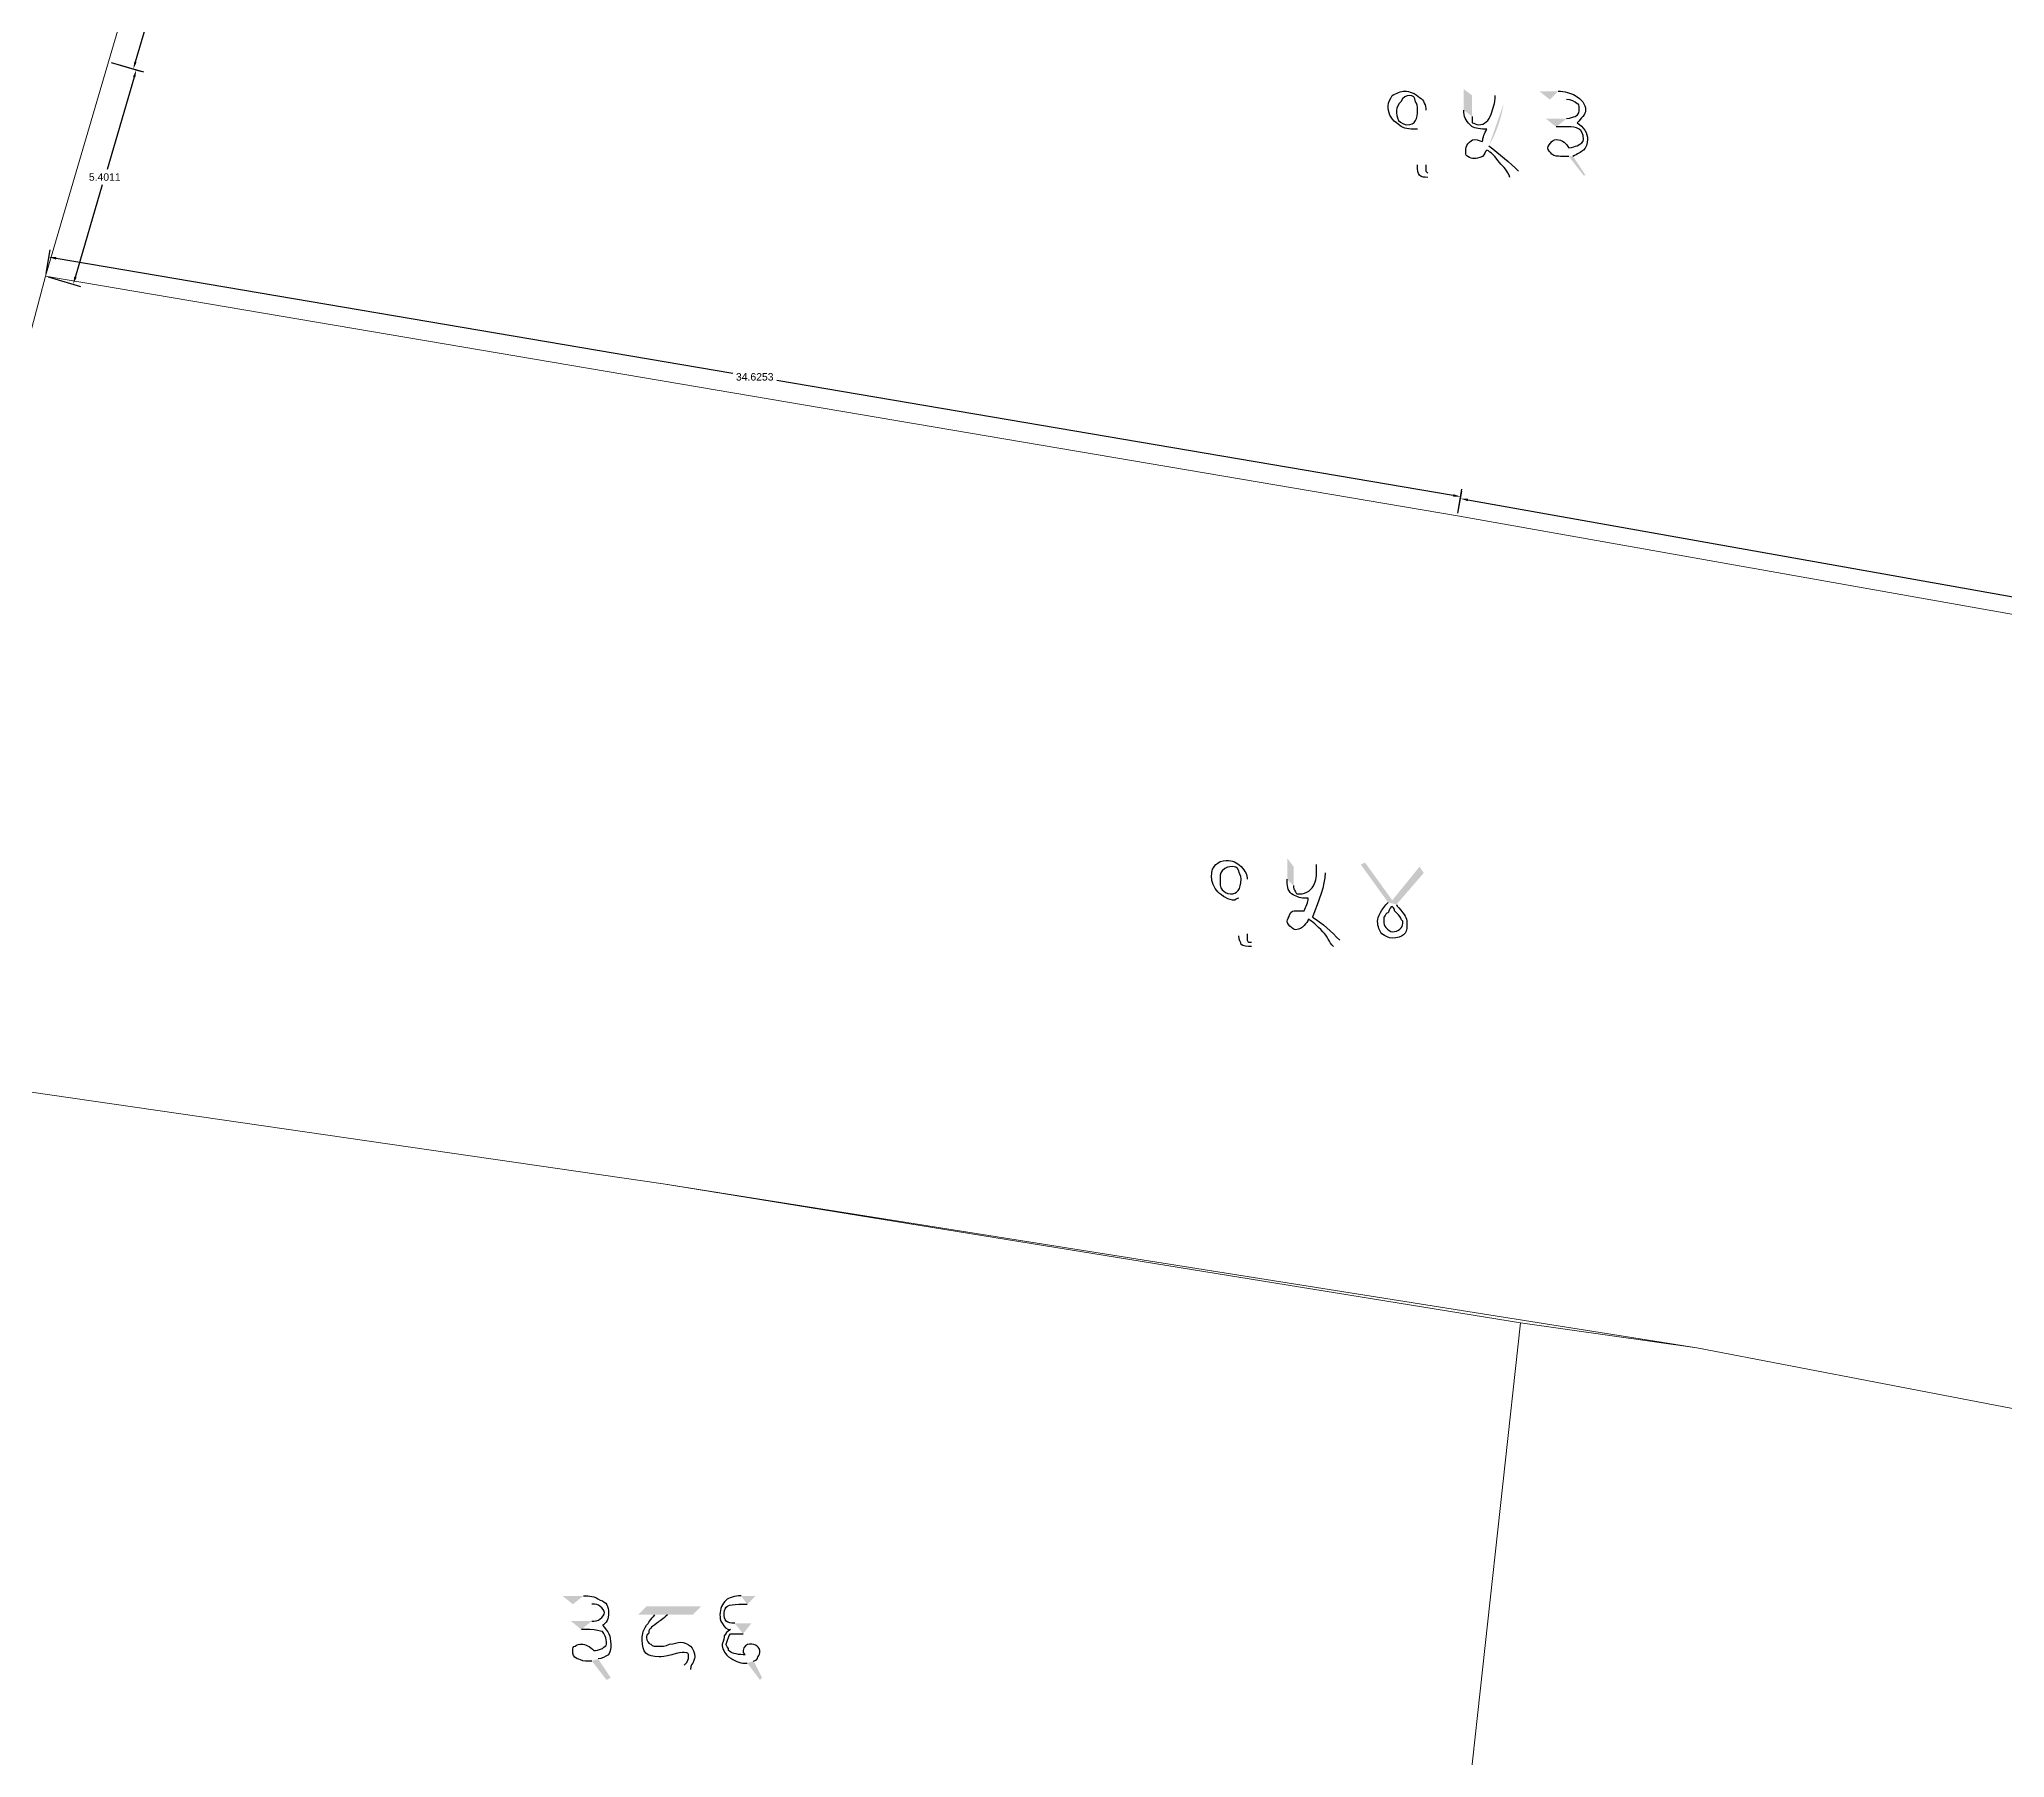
# Model space of a CAD drawing. Header units: metres. Extents: x 345912 to 349030, y 3061206 to 3061792.
# Drawn here: x 345987.88 to 346035.41, y 3061398.45 to 3061439.99 of the extents above; entities that cross this region are included whole.
import ezdxf

# ---------------------------------------------------------------- set-up
doc = ezdxf.new("R2010")
doc.units = ezdxf.units.M
doc.header["$MEASUREMENT"] = 0
doc.header["$PDMODE"] = 98
doc.header["$PDSIZE"] = 0.25
for name, color, linetype in [('Features', 5, 'Continuous'), ('PDF5_Geometry', 7, 'Continuous'), ('PDF5_Solid Fills', 7, 'Continuous')]:
    doc.layers.add(name, color=color, linetype=linetype)
doc.styles.get("Standard").update_dxf_attribs({"font": 'arial.ttf'})
doc.dimstyles.get("Standard").update_dxf_attribs({"dimtxt": 0.18, "dimasz": 0.18, "dimexe": 0.18, "dimexo": 0.0625, "dimgap": 0.09, "dimtad": 0, "dimtih": 1, "dimtoh": 1, "dimdec": 4, "dimzin": 0, "dimdsep": 46, "dimtxsty": 'Standard', "dimcen": 0.09, "dimadec": 0, "dimazin": 0, "dimtfac": 1, "dimtdec": 4, "dimtofl": 0, "dimtmove": 0, "dimatfit": 3, "dimfxl": 1, "dimtolj": 1, "dimtzin": 0, "dimarcsym": 0})

# ---------------------------------------------------------------- blocks, each defined once
blk = doc.blocks.new('*D44')
at = {"layer": 'Defpoints', "color": 0, "transparency": 16777216}
for p in [(345994.131, 3061454.992), (345989.559, 3061439.447), (345990.156, 3061439.272)]:
    blk.add_point(p, dxfattribs=at)
at = {"layer": 'Features', "color": 0, "lineweight": -2, "transparency": 16777216}
for p, q in [((345994.19, 3061454.974), (345994.901, 3061454.766)), ((345994.677, 3061454.644), (345992.495, 3061447.226)), ((345990.207, 3061439.444), (345992.388, 3061446.862)), ((345989.619, 3061439.43), (345990.329, 3061439.221))]:
    blk.add_line(p, q, dxfattribs=at)
at = {"layer": 'Features', "color": 0, "transparency": 16777216}
for points in [[(345994.648, 3061454.652), (345994.706, 3061454.635), (345994.728, 3061454.816)], [(345990.178, 3061439.453), (345990.235, 3061439.436), (345990.156, 3061439.272)]]:
    blk.add_solid(points, dxfattribs=at)
at = {"layer": 'Features', "color": 0, "transparency": 16777216, "insert": (345992.442, 3061447.044), "char_height": 0.18, "attachment_point": 5}
blk.add_mtext('\\A1;16.2032', dxfattribs=at)
blk = doc.blocks.new('*D45')
at = {"layer": 'Defpoints', "color": 0, "transparency": 16777216}
for p in [(345989.559, 3061439.447), (345988.035, 3061434.266), (345988.703, 3061434.069)]:
    blk.add_point(p, dxfattribs=at)
at = {"layer": 'Features', "color": 0, "lineweight": -2, "transparency": 16777216}
for p, q in [((345989.619, 3061439.43), (345990.4, 3061439.2)), ((345990.176, 3061439.078), (345989.519, 3061436.842)), ((345988.754, 3061434.242), (345989.412, 3061436.478)), ((345988.094, 3061434.248), (345988.876, 3061434.018))]:
    blk.add_line(p, q, dxfattribs=at)
at = {"layer": 'Features', "color": 0, "transparency": 16777216}
for points in [[(345990.147, 3061439.086), (345990.205, 3061439.069), (345990.227, 3061439.251)], [(345988.725, 3061434.25), (345988.783, 3061434.233), (345988.703, 3061434.069)]]:
    blk.add_solid(points, dxfattribs=at)
at = {"layer": 'Features', "color": 0, "transparency": 16777216, "insert": (345989.465, 3061436.66), "char_height": 0.18, "attachment_point": 5}
blk.add_mtext('\\A1;5.4011', dxfattribs=at)
blk = doc.blocks.new('*D46')
at = {"layer": 'Defpoints', "color": 0, "transparency": 16777216}
for p in [(345988.113, 3061434.726), (345988.035, 3061434.266), (346022.172, 3061428.474)]:
    blk.add_point(p, dxfattribs=at)
at = {"layer": 'Features', "color": 0, "lineweight": -2, "transparency": 16777216}
for p, q in [((345988.045, 3061434.327), (345988.143, 3061434.903)), ((345988.29, 3061434.696), (346004.648, 3061431.921)), ((346022.073, 3061428.965), (346005.715, 3061431.74)), ((346022.183, 3061428.536), (346022.28, 3061429.112))]:
    blk.add_line(p, q, dxfattribs=at)
at = {"layer": 'Features', "color": 0, "transparency": 16777216}
for points in [[(345988.295, 3061434.725), (345988.285, 3061434.666), (345988.113, 3061434.726)], [(346022.078, 3061428.994), (346022.068, 3061428.935), (346022.25, 3061428.935)]]:
    blk.add_solid(points, dxfattribs=at)
at = {"layer": 'Features', "color": 0, "transparency": 16777216, "insert": (346005.181, 3061431.83), "char_height": 0.18, "attachment_point": 5}
blk.add_mtext('\\A1;34.6253', dxfattribs=at)
blk = doc.blocks.new('*D47')
at = {"layer": 'Defpoints', "color": 0, "transparency": 16777216}
for p in [(346022.246, 3061428.888), (346022.172, 3061428.474), (346054.786, 3061422.683)]:
    blk.add_point(p, dxfattribs=at)
at = {"layer": 'Features', "color": 0, "lineweight": -2, "transparency": 16777216}
for p, q in [((346022.183, 3061428.536), (346022.277, 3061429.065)), ((346022.423, 3061428.856), (346038.019, 3061426.087)), ((346054.682, 3061423.128), (346039.086, 3061425.897)), ((346054.797, 3061422.745), (346054.891, 3061423.274))]:
    blk.add_line(p, q, dxfattribs=at)
at = {"layer": 'Features', "color": 0, "transparency": 16777216}
for points in [[(346022.428, 3061428.886), (346022.418, 3061428.827), (346022.246, 3061428.888)], [(346054.687, 3061423.158), (346054.677, 3061423.099), (346054.859, 3061423.097)]]:
    blk.add_solid(points, dxfattribs=at)
at = {"layer": 'Features', "color": 0, "transparency": 16777216, "insert": (346038.552, 3061425.992), "char_height": 0.18, "attachment_point": 5}
blk.add_mtext('\\A1;33.1238', dxfattribs=at)

msp = doc.modelspace()

# ---------------------------------------------------------------- hatches: boundary and pattern name
at = {"layer": 'PDF5_Solid Fills', "transparency": 33554559}
h = msp.add_hatch(color=256, dxfattribs=at)
h.paths.add_polyline_path([(346021.41014, 3061438.27884), (346021.41014, 3061436.95804)], flags=0)
h.paths.add_polyline_path([(346021.46094, 3061436.75484), (346021.46094, 3061436.65324)], flags=0)
h.paths.add_polyline_path([(346023.08654, 3061438.63444), (346023.28974, 3061438.43124)], flags=0)
h.paths.add_polyline_path([(346022.93414, 3061437.41524, 0.08894398), (346023.28974, 3061438.43124)], flags=0)
h.paths.add_polyline_path([(346023.64534, 3061436.80564), (346023.44214, 3061436.65324)], flags=0)
h.paths.add_polyline_path([(346022.32454, 3061438.27884), (346022.32454, 3061438.78684), (346022.52774, 3061438.63444), (346022.52774, 3061438.12644)], flags=0)
h.paths.add_polyline_path([(346024.40734, 3061438.53284), (346024.15334, 3061438.73604), (346024.61054, 3061438.73604)], flags=0)
h.paths.add_polyline_path([(346024.96614, 3061437.16124), (346025.27094, 3061436.70404), (346025.22014, 3061436.70404), (346024.86454, 3061437.16124)], flags=0)
h.paths.add_polyline_path([(346024.55974, 3061437.87244), (346024.30574, 3061438.07564), (346024.81374, 3061438.07564)], flags=0)
h = msp.add_hatch(color=256, dxfattribs=at)
h.paths.add_polyline_path([(346017.09214, 3061419.68604), (346017.09214, 3061418.36524)], flags=0)
h.paths.add_polyline_path([(346017.19374, 3061418.16204), (346017.19374, 3061418.06044)], flags=0)
h.paths.add_polyline_path([(346018.76854, 3061420.04164), (346018.97174, 3061419.83844)], flags=0)
h.paths.add_polyline_path([(346019.32734, 3061418.21284), (346019.17494, 3061418.06044)], flags=0)
h.paths.add_polyline_path([(346018.05734, 3061419.68604), (346018.05734, 3061420.19404), (346018.20974, 3061419.99084), (346018.20974, 3061419.53364)], flags=0)
h.paths.add_polyline_path([(346020.49574, 3061419.12724), (346019.83534, 3061420.04164), (346019.93694, 3061420.09244), (346020.59734, 3061419.17804), (346021.25774, 3061419.99084), (346021.35934, 3061419.83844), (346020.69894, 3061419.07644)], flags=0)
h = msp.add_hatch(color=256, dxfattribs=at)
h.paths.add_polyline_path([(346000.78534, 3061402.16004), (346000.53134, 3061402.36324), (346001.03934, 3061402.36324)], flags=0)
h.paths.add_polyline_path([(346001.39494, 3061400.83924), (346001.69974, 3061400.38204), (346001.59814, 3061400.33124), (346001.24254, 3061400.78844)], flags=0)
h.paths.add_polyline_path([(346000.98854, 3061401.55044), (346000.73454, 3061401.75364), (346001.24254, 3061401.75364)], flags=0)
h.paths.add_polyline_path([(346002.76654, 3061401.90604), (346002.36014, 3061401.90604), (346002.56334, 3061402.10924), (346003.88414, 3061402.10924), (346003.68094, 3061401.90604), (346003.07134, 3061401.90604)], flags=0)
h.paths.add_polyline_path([(346003.63014, 3061400.58524), (346003.47774, 3061400.68684)], flags=0)
h.paths.add_polyline_path([(346005.00174, 3061402.16004), (346005.20494, 3061402.36324), (346004.84934, 3061402.36324)], flags=0)
h.paths.add_polyline_path([(346005.00174, 3061400.73764), (346005.30654, 3061400.33124), (346005.35734, 3061400.38204), (346005.15414, 3061400.78844)], flags=0)
h.paths.add_polyline_path([(346004.90014, 3061401.44884), (346005.10334, 3061401.70284), (346004.69694, 3061401.70284)], flags=0)

# ---------------------------------------------------------------- linework, layer by layer
at = {"layer": 'PDF5_Geometry', "lineweight": 9}
for points in [[(346004.18894, 3061484.55764), (346000.83614, 3061472.97524), (345999.00733, 3061466.87924), (345997.48334, 3061464.44084), (345995.04494, 3061460.78324), (345994.13054, 3061454.99204), (345989.55854, 3061439.44724), (345988.03454, 3061434.26564), (345986.81534, 3061429.69364), (345984.37694, 3061420.85444), (345983.46254, 3061419.94004), (345975.23294, 3061419.63524), (345963.34574, 3061419.94004), (345961.82174, 3061420.54964), (345961.82174, 3061438.53284), (345963.34574, 3061454.38244), (345963.04094, 3061458.34484), (345961.82174, 3061473.88964), (345959.99294, 3061484.25284), (345962.12654, 3061484.86244), (345968.22254, 3061485.16724), (345977.36654, 3061485.16724), (345989.55854, 3061485.16724), (345999.31214, 3061484.55764)], [(346004.18894, 3061484.55764), (346000.83614, 3061472.97524), (345999.00733, 3061466.87924), (345997.48334, 3061464.44084), (345995.04494, 3061460.78324), (345994.13054, 3061454.99204), (345989.55854, 3061439.44724), (345988.03454, 3061434.26564), (345986.81534, 3061429.69364), (345984.37694, 3061420.85444), (345983.46254, 3061419.94004), (345975.23294, 3061419.63524), (345963.34574, 3061419.94004), (345961.82174, 3061420.54964), (345961.82174, 3061438.53284), (345963.34574, 3061454.38244), (345963.04094, 3061458.34484), (345961.82174, 3061473.88964), (345959.99294, 3061484.25284), (345962.12654, 3061484.86244), (345968.22254, 3061485.16724), (345977.36654, 3061485.16724), (345989.55854, 3061485.16724), (345999.31214, 3061484.55764)], [(346058.74814, 3061449.50564), (346056.91933, 3061435.78964), (346054.78574, 3061422.68324), (346022.17214, 3061428.47444), (345988.03454, 3061434.26564), (345989.55854, 3061439.44724), (345994.13054, 3061454.99204), (346005.10334, 3061450.42004), (346016.68574, 3061446.45764), (346024.91534, 3061444.01924), (346034.36414, 3061441.58084), (346039.54574, 3061445.54324), (346041.98414, 3061446.76244), (346045.03214, 3061449.81044), (346046.86094, 3061451.02964), (346049.29933, 3061451.33444), (346052.95694, 3061452.24884), (346059.66254, 3061455.60164)], [(346058.74814, 3061449.50564), (346056.91933, 3061435.78964), (346054.78574, 3061422.68324), (346022.17214, 3061428.47444), (345988.03454, 3061434.26564), (345989.55854, 3061439.44724), (345994.13054, 3061454.99204), (346005.10334, 3061450.42004), (346016.68574, 3061446.45764), (346024.91534, 3061444.01924), (346034.36414, 3061441.58084), (346039.54574, 3061445.54324), (346041.98414, 3061446.76244), (346045.03214, 3061449.81044), (346046.86094, 3061451.02964), (346049.29933, 3061451.33444), (346052.95694, 3061452.24884), (346059.66254, 3061455.60164)], [(346054.78574, 3061422.68324), (346053.87134, 3061418.11123), (346051.12814, 3061404.39524), (346043.81293, 3061405.30964), (346027.96334, 3061408.35764), (346002.96974, 3061412.32004), (345984.07214, 3061415.06324), (345983.46254, 3061419.94004), (345984.37694, 3061420.85444), (345986.81534, 3061429.69364), (345988.03454, 3061434.26564), (346022.17214, 3061428.47444)], [(346054.78574, 3061422.68324), (346053.87134, 3061418.11123), (346051.12814, 3061404.39524), (346043.81293, 3061405.30964), (346027.96334, 3061408.35764), (346002.96974, 3061412.32004), (345984.07214, 3061415.06324), (345983.46254, 3061419.94004), (345984.37694, 3061420.85444), (345986.81534, 3061429.69364), (345988.03454, 3061434.26564), (346022.17214, 3061428.47444)], [(346021.56254, 3061389.46004), (346014.85694, 3061390.37444), (345984.37694, 3061396.16564), (345984.07214, 3061397.38484), (345982.85293, 3061405.00484), (345983.76733, 3061406.52884), (345984.07214, 3061415.06324), (346002.96974, 3061412.32004), (346023.69614, 3061408.96724)], [(346021.56254, 3061389.46004), (346014.85694, 3061390.37444), (345984.37694, 3061396.16564), (345984.07214, 3061397.38484), (345982.85293, 3061405.00484), (345983.76733, 3061406.52884), (345984.07214, 3061415.06324), (346002.96974, 3061412.32004), (346023.69614, 3061408.96724)], [(346051.12814, 3061404.39524), (346050.82334, 3061401.65204), (346046.25134, 3061383.36403), (346042.89854, 3061385.49764), (346034.05933, 3061387.93604), (346021.56254, 3061389.46004), (346023.69614, 3061408.96724), (346027.96334, 3061408.35764), (346043.81293, 3061405.30964)], [(346051.12814, 3061404.39524), (346050.82334, 3061401.65204), (346046.25134, 3061383.36403), (346042.89854, 3061385.49764), (346034.05933, 3061387.93604), (346021.56254, 3061389.46004), (346023.69614, 3061408.96724), (346027.96334, 3061408.35764), (346043.81293, 3061405.30964)]]:
    msp.add_lwpolyline(points, close=True, dxfattribs=at)
at = {"layer": 'PDF5_Geometry', "lineweight": 25}
for points in [[(346020.59734, 3061438.63444), (346020.69894, 3061438.68524), (346020.80054, 3061438.73604), (346020.90214, 3061438.73604)], [(346020.90214, 3061438.73604), (346021.00374, 3061438.73604), (346021.15614, 3061438.68524), (346021.25774, 3061438.58364)], [(346024.61054, 3061438.73604), (346024.76294, 3061438.73604), (346024.91534, 3061438.68524), (346025.01694, 3061438.63444)], [(346020.49574, 3061438.38044), (346020.49574, 3061438.48204), (346020.54654, 3061438.53284), (346020.59734, 3061438.63444)], [(346020.69894, 3061437.97404), (346020.54654, 3061438.07564), (346020.49574, 3061438.22804), (346020.49574, 3061438.38044)], [(346020.80054, 3061438.48204), (346020.74974, 3061438.43124), (346020.69894, 3061438.32964), (346020.69894, 3061438.27884)], [(346020.69894, 3061438.27884), (346020.69894, 3061438.17724), (346020.69894, 3061438.12644), (346020.74974, 3061438.02484)], [(346021.00374, 3061438.63444), (346020.95294, 3061438.63444), (346020.85134, 3061438.58364), (346020.80054, 3061438.48204)], [(346020.95294, 3061437.92324), (346021.15614, 3061437.92324), (346021.20694, 3061438.07564), (346021.20694, 3061438.27884)], [(346021.15614, 3061438.48204), (346021.15614, 3061438.58364), (346021.10534, 3061438.63444), (346021.00374, 3061438.63444)], [(346021.20694, 3061438.27884), (346021.20694, 3061438.38044), (346021.20694, 3061438.43124), (346021.15614, 3061438.48204)], [(346021.25774, 3061438.58364), (346021.35934, 3061438.53284), (346021.41014, 3061438.38044), (346021.41014, 3061438.27884)], [(346022.47694, 3061437.92324), (346022.37534, 3061438.02484), (346022.32454, 3061438.12644), (346022.32454, 3061438.27884)], [(346022.68014, 3061437.92324), (346022.83254, 3061437.92324), (346022.93414, 3061438.02484), (346022.98494, 3061438.17724)], [(346022.98494, 3061438.17724), (346023.03574, 3061438.32964), (346023.08654, 3061438.43124), (346023.08654, 3061438.63444)], [(346025.06774, 3061438.43124), (346025.01694, 3061438.48204), (346024.91534, 3061438.53284), (346024.81374, 3061438.53284)], [(346025.01694, 3061438.63444), (346025.16934, 3061438.53284), (346025.27094, 3061438.43124), (346025.27094, 3061438.27884)], [(346025.01694, 3061438.12644), (346025.11854, 3061438.17724), (346025.11854, 3061438.22804), (346025.11854, 3061438.32964)], [(346025.11854, 3061438.32964), (346025.11854, 3061438.38044), (346025.11854, 3061438.43124), (346025.06774, 3061438.43124)], [(346025.27094, 3061438.27884), (346025.27094, 3061438.17724), (346025.16934, 3061438.07564), (346025.06774, 3061437.97404)], [(346021.05454, 3061437.82164), (346020.90214, 3061437.82164), (346020.80054, 3061437.87244), (346020.69894, 3061437.97404)], [(346020.74974, 3061438.02484), (346020.80054, 3061437.97404), (346020.90214, 3061437.92324), (346020.95294, 3061437.92324)], [(346021.20694, 3061437.82164), (346021.15614, 3061437.82164), (346021.10534, 3061437.82164), (346021.05454, 3061437.82164)], [(346022.78174, 3061437.82164), (346022.62934, 3061437.82164), (346022.52774, 3061437.87244), (346022.47694, 3061437.92324)], [(346022.52774, 3061438.12644), (346022.52774, 3061438.07564), (346022.52774, 3061438.02484), (346022.52774, 3061437.97404)], [(346022.52774, 3061437.97404), (346022.57854, 3061437.97404), (346022.62934, 3061437.92324), (346022.68014, 3061437.92324)], [(346022.78174, 3061437.51684), (346022.78174, 3061437.61844), (346022.83254, 3061437.72004), (346022.88334, 3061437.82164)], [(346022.88334, 3061437.82164), (346022.83254, 3061437.82164), (346022.83254, 3061437.82164), (346022.78174, 3061437.82164)], [(346024.71214, 3061437.87244), (346024.66134, 3061437.87244), (346024.61054, 3061437.87244), (346024.55974, 3061437.87244)], [(346024.81374, 3061437.87244), (346024.76294, 3061437.87244), (346024.76294, 3061437.87244), (346024.71214, 3061437.87244)], [(346024.81374, 3061438.07564), (346024.91534, 3061438.07564), (346024.96614, 3061438.12644), (346025.01694, 3061438.12644)], [(346025.11854, 3061437.82164), (346025.01694, 3061437.87244), (346024.96614, 3061437.87244), (346024.81374, 3061437.87244)], [(346025.06774, 3061437.97404), (346025.22014, 3061437.87244), (346025.32174, 3061437.72004), (346025.32174, 3061437.56764)], [(346025.22014, 3061437.56764), (346025.22014, 3061437.72004), (346025.16934, 3061437.77084), (346025.11854, 3061437.82164)], [(346022.37534, 3061437.26284), (346022.37534, 3061437.36444), (346022.37534, 3061437.41524), (346022.42614, 3061437.46604)], [(346022.42614, 3061437.16124), (346022.37534, 3061437.16124), (346022.37534, 3061437.21204), (346022.37534, 3061437.26284)], [(346022.42614, 3061437.46604), (346022.47694, 3061437.51684), (346022.52774, 3061437.56764), (346022.57854, 3061437.56764)], [(346022.57854, 3061437.56764), (346022.68014, 3061437.56764), (346022.73094, 3061437.51684), (346022.78174, 3061437.51684)], [(346022.88334, 3061437.31364), (346022.83254, 3061437.26284), (346022.83254, 3061437.21204), (346022.78174, 3061437.16124)], [(346023.18814, 3061437.00884), (346023.08654, 3061437.16124), (346022.98494, 3061437.26284), (346022.88334, 3061437.31364)], [(346022.93414, 3061437.41524), (346023.18814, 3061437.21204), (346023.44214, 3061437.00884), (346023.64534, 3061436.80564)], [(346024.35654, 3061437.36444), (346024.35654, 3061437.41524), (346024.40734, 3061437.46604), (346024.45814, 3061437.51684)], [(346024.45814, 3061437.21204), (346024.40734, 3061437.26284), (346024.35654, 3061437.31364), (346024.35654, 3061437.36444)], [(346024.45814, 3061437.51684), (346024.45814, 3061437.51684), (346024.50894, 3061437.56764), (346024.55974, 3061437.56764)], [(346024.55974, 3061437.56764), (346024.71214, 3061437.56764), (346024.81374, 3061437.46604), (346024.86454, 3061437.36444)], [(346024.86454, 3061437.36444), (346024.96614, 3061437.36444), (346025.01694, 3061437.41524), (346025.06774, 3061437.41524)], [(346025.22014, 3061437.31364), (346025.16934, 3061437.26284), (346025.06774, 3061437.21204), (346024.96614, 3061437.16124)], [(346025.06774, 3061437.41524), (346025.16934, 3061437.46604), (346025.22014, 3061437.51684), (346025.22014, 3061437.56764)], [(346025.32174, 3061437.56764), (346025.32174, 3061437.46604), (346025.27094, 3061437.36444), (346025.22014, 3061437.31364)], [(346021.25774, 3061436.70404), (346021.20694, 3061436.75484), (346021.20694, 3061436.80564), (346021.20694, 3061436.95804)], [(346021.41014, 3061436.95804), (346021.41014, 3061436.85644), (346021.41014, 3061436.85644), (346021.41014, 3061436.80564)], [(346021.41014, 3061436.80564), (346021.41014, 3061436.80564), (346021.46094, 3061436.75484), (346021.46094, 3061436.75484)], [(346022.57854, 3061437.11044), (346022.52774, 3061437.11044), (346022.47694, 3061437.11044), (346022.42614, 3061437.16124)], [(346022.78174, 3061437.16124), (346022.68014, 3061437.11044), (346022.62934, 3061437.11044), (346022.57854, 3061437.11044)], [(346023.44214, 3061436.65324), (346023.39134, 3061436.80564), (346023.28974, 3061436.90724), (346023.18814, 3061437.00884)], [(346024.66134, 3061437.16124), (346024.61054, 3061437.16124), (346024.50894, 3061437.16124), (346024.45814, 3061437.21204)], [(346024.86454, 3061437.16124), (346024.81374, 3061437.16124), (346024.76294, 3061437.16124), (346024.66134, 3061437.16124)], [(346021.46094, 3061436.65324), (346021.35934, 3061436.65324), (346021.30854, 3061436.65324), (346021.25774, 3061436.70404)], [(346016.33014, 3061420.04164), (346016.38094, 3061420.09244), (346016.48254, 3061420.14324), (346016.58414, 3061420.14324)], [(346016.58414, 3061420.14324), (346016.73654, 3061420.14324), (346016.83814, 3061420.09244), (346016.93974, 3061419.99084)], [(346016.22854, 3061419.73684), (346016.22854, 3061419.83844), (346016.22854, 3061419.94004), (346016.33014, 3061420.04164)], [(346016.38094, 3061419.38124), (346016.27934, 3061419.48284), (346016.22854, 3061419.63524), (346016.22854, 3061419.73684)], [(346016.48254, 3061419.88924), (346016.43174, 3061419.83844), (346016.43174, 3061419.73684), (346016.43174, 3061419.68604)], [(346016.43174, 3061419.68604), (346016.43174, 3061419.58444), (346016.43174, 3061419.48284), (346016.48254, 3061419.43204)], [(346016.73654, 3061419.99084), (346016.63494, 3061419.99084), (346016.58414, 3061419.99084), (346016.48254, 3061419.88924)], [(346016.68574, 3061419.33044), (346016.83814, 3061419.33044), (346016.93974, 3061419.43204), (346016.93974, 3061419.68604)], [(346016.88894, 3061419.88924), (346016.83814, 3061419.99084), (346016.78734, 3061419.99084), (346016.73654, 3061419.99084)], [(346016.93974, 3061419.68604), (346016.93974, 3061419.78764), (346016.88894, 3061419.83844), (346016.88894, 3061419.88924)], [(346016.93974, 3061419.99084), (346017.04134, 3061419.88924), (346017.09214, 3061419.78764), (346017.09214, 3061419.68604)], [(346018.15894, 3061419.33044), (346018.05734, 3061419.43204), (346018.05734, 3061419.53364), (346018.05734, 3061419.68604)], [(346018.97174, 3061419.83844), (346018.97174, 3061419.53364), (346018.81934, 3061419.17804), (346018.66694, 3061418.77164)], [(346018.71774, 3061419.58444), (346018.76854, 3061419.68604), (346018.76854, 3061419.83844), (346018.76854, 3061420.04164)], [(346016.78734, 3061419.17804), (346016.63494, 3061419.17804), (346016.48254, 3061419.27964), (346016.38094, 3061419.38124)], [(346016.48254, 3061419.43204), (346016.53334, 3061419.38124), (346016.58414, 3061419.33044), (346016.68574, 3061419.33044)], [(346016.88894, 3061419.22884), (346016.83814, 3061419.22884), (346016.78734, 3061419.17804), (346016.78734, 3061419.17804)], [(346018.46374, 3061419.22884), (346018.36214, 3061419.22884), (346018.26054, 3061419.27964), (346018.15894, 3061419.33044)], [(346018.20974, 3061419.53364), (346018.20974, 3061419.48284), (346018.20974, 3061419.43204), (346018.26054, 3061419.38124)], [(346018.26054, 3061419.38124), (346018.26054, 3061419.33044), (346018.31134, 3061419.33044), (346018.36214, 3061419.33044)], [(346018.36214, 3061419.33044), (346018.51454, 3061419.33044), (346018.66694, 3061419.43204), (346018.71774, 3061419.58444)], [(346018.46374, 3061418.92404), (346018.51454, 3061419.02564), (346018.56534, 3061419.12724), (346018.56534, 3061419.22884)], [(346018.56534, 3061419.22884), (346018.56534, 3061419.22884), (346018.51454, 3061419.22884), (346018.46374, 3061419.22884)], [(346018.05734, 3061418.67004), (346018.05734, 3061418.72084), (346018.10814, 3061418.77164), (346018.10814, 3061418.82244)], [(346018.10814, 3061418.82244), (346018.15894, 3061418.92404), (346018.20974, 3061418.92404), (346018.26054, 3061418.92404)], [(346018.26054, 3061418.92404), (346018.36214, 3061418.92404), (346018.41294, 3061418.92404), (346018.46374, 3061418.92404)], [(346018.56534, 3061418.72084), (346018.56534, 3061418.67004), (346018.51454, 3061418.61924), (346018.46374, 3061418.56844)], [(346018.92094, 3061418.41604), (346018.76854, 3061418.56844), (346018.66694, 3061418.67004), (346018.56534, 3061418.72084)], [(346018.66694, 3061418.77164), (346018.92094, 3061418.61924), (346019.12414, 3061418.41604), (346019.32734, 3061418.21284)], [(346020.24174, 3061418.67004), (346020.24174, 3061418.77164), (346020.34334, 3061418.97484), (346020.49574, 3061419.12724)], [(346020.49574, 3061418.87324), (346020.44494, 3061418.87324), (346020.44494, 3061418.82244), (346020.39414, 3061418.77164)], [(346020.39414, 3061418.77164), (346020.39414, 3061418.72084), (346020.39414, 3061418.67004), (346020.39414, 3061418.67004)], [(346020.59734, 3061419.02564), (346020.54654, 3061419.02564), (346020.54654, 3061418.97484), (346020.49574, 3061418.87324)], [(346020.64814, 3061418.92404), (346020.64814, 3061418.97484), (346020.64814, 3061418.97484), (346020.59734, 3061419.02564)], [(346020.74974, 3061418.82244), (346020.74974, 3061418.82244), (346020.69894, 3061418.87324), (346020.64814, 3061418.92404)], [(346020.69894, 3061419.07644), (346020.69894, 3061419.02564), (346020.80054, 3061418.97484), (346020.85134, 3061418.87324)], [(346020.85134, 3061418.67004), (346020.80054, 3061418.72084), (346020.80054, 3061418.77164), (346020.74974, 3061418.82244)], [(346020.85134, 3061418.87324), (346020.95294, 3061418.77164), (346020.95294, 3061418.67004), (346020.95294, 3061418.56844)], [(346016.93974, 3061418.11124), (346016.93974, 3061418.16204), (346016.88894, 3061418.21284), (346016.88894, 3061418.31444)], [(346017.09214, 3061418.36524), (346017.09214, 3061418.26364), (346017.09214, 3061418.21284), (346017.09214, 3061418.21284)], [(346017.09214, 3061418.21284), (346017.09214, 3061418.16204), (346017.14294, 3061418.16204), (346017.19374, 3061418.16204)], [(346018.15894, 3061418.51764), (346018.10814, 3061418.56844), (346018.05734, 3061418.61924), (346018.05734, 3061418.67004)], [(346018.26054, 3061418.46684), (346018.20974, 3061418.46684), (346018.15894, 3061418.51764), (346018.15894, 3061418.51764)], [(346018.46374, 3061418.56844), (346018.41294, 3061418.51764), (346018.36214, 3061418.46684), (346018.26054, 3061418.46684)], [(346019.17494, 3061418.06044), (346019.07334, 3061418.16204), (346019.02254, 3061418.31444), (346018.92094, 3061418.41604)], [(346020.34334, 3061418.36524), (346020.29254, 3061418.46684), (346020.24174, 3061418.51764), (346020.24174, 3061418.67004)], [(346020.59734, 3061418.26364), (346020.49574, 3061418.26364), (346020.44494, 3061418.31444), (346020.34334, 3061418.36524)], [(346020.39414, 3061418.67004), (346020.39414, 3061418.61924), (346020.39414, 3061418.56844), (346020.44494, 3061418.51764)], [(346020.44494, 3061418.51764), (346020.49574, 3061418.46684), (346020.54654, 3061418.41604), (346020.59734, 3061418.41604)], [(346020.59734, 3061418.41604), (346020.74974, 3061418.41604), (346020.85134, 3061418.51764), (346020.85134, 3061418.61924)], [(346020.95294, 3061418.56844), (346020.95294, 3061418.36524), (346020.85134, 3061418.26364), (346020.59734, 3061418.26364)], [(346020.85134, 3061418.61924), (346020.85134, 3061418.61924), (346020.85134, 3061418.67004), (346020.85134, 3061418.67004)], [(346017.19374, 3061418.06044), (346017.09214, 3061418.06044), (346016.99054, 3061418.06044), (346016.93974, 3061418.11124)], [(346001.03934, 3061402.36324), (346001.19174, 3061402.36324), (346001.29334, 3061402.36324), (346001.44574, 3061402.26164)], [(346001.44574, 3061402.10924), (346001.39494, 3061402.16004), (346001.34414, 3061402.16004), (346001.24254, 3061402.16004)], [(346001.44574, 3061402.26164), (346001.59814, 3061402.21084), (346001.64894, 3061402.10924), (346001.64894, 3061401.95684)], [(346001.54734, 3061401.95684), (346001.54734, 3061402.00764), (346001.49654, 3061402.05844), (346001.44574, 3061402.10924)], [(346004.49374, 3061402.26164), (346004.39214, 3061402.16004), (346004.34134, 3061402.05844), (346004.34134, 3061401.90604)], [(346004.44294, 3061401.95684), (346004.44294, 3061402.10924), (346004.54454, 3061402.16004), (346004.79854, 3061402.16004)], [(346004.84934, 3061402.36324), (346004.69694, 3061402.36324), (346004.54454, 3061402.31244), (346004.49374, 3061402.26164)], [(346004.79854, 3061402.16004), (346004.79854, 3061402.16004), (346004.84934, 3061402.16004), (346004.90014, 3061402.16004)], [(346004.90014, 3061402.16004), (346004.95094, 3061402.16004), (346004.95094, 3061402.16004), (346005.00174, 3061402.16004)], [(346001.24254, 3061401.75364), (346001.29334, 3061401.75364), (346001.39494, 3061401.75364), (346001.44574, 3061401.80444)], [(346001.44574, 3061401.80444), (346001.49654, 3061401.85524), (346001.54734, 3061401.90604), (346001.54734, 3061401.95684)], [(346001.64894, 3061401.95684), (346001.64894, 3061401.80444), (346001.59814, 3061401.70284), (346001.49654, 3061401.65204)], [(346001.49654, 3061401.65204), (346001.64894, 3061401.49964), (346001.69974, 3061401.39804), (346001.69974, 3061401.19484)], [(346002.46174, 3061401.29644), (346002.46174, 3061401.39804), (346002.46174, 3061401.49964), (346002.56334, 3061401.65204)], [(346002.56334, 3061401.65204), (346002.61414, 3061401.70284), (346002.66494, 3061401.80444), (346002.76654, 3061401.90604)], [(346002.81734, 3061401.70284), (346002.66494, 3061401.60124), (346002.61414, 3061401.55044), (346002.61414, 3061401.44884)], [(346003.07134, 3061401.90604), (346002.96974, 3061401.80444), (346002.86814, 3061401.75364), (346002.81734, 3061401.70284)], [(346004.34134, 3061401.90604), (346004.34134, 3061401.85524), (346004.34134, 3061401.75364), (346004.39214, 3061401.70284)], [(346004.39214, 3061401.70284), (346004.44294, 3061401.60124), (346004.49374, 3061401.55044), (346004.59534, 3061401.55044)], [(346004.49374, 3061401.75364), (346004.44294, 3061401.80444), (346004.44294, 3061401.85524), (346004.44294, 3061401.95684)], [(346004.69694, 3061401.70284), (346004.59534, 3061401.70284), (346004.54454, 3061401.70284), (346004.49374, 3061401.75364)], [(346000.78534, 3061401.04244), (346000.78534, 3061401.09324), (346000.78534, 3061401.14404), (346000.83614, 3061401.14404)], [(346000.83614, 3061401.14404), (346000.88694, 3061401.19484), (346000.93774, 3061401.19484), (346000.98854, 3061401.19484)], [(346001.09014, 3061401.55044), (346001.03934, 3061401.55044), (346000.98854, 3061401.55044), (346000.98854, 3061401.55044)], [(346000.98854, 3061401.19484), (346001.09014, 3061401.19484), (346001.19174, 3061401.14404), (346001.29334, 3061401.04244)], [(346001.19174, 3061401.55044), (346001.19174, 3061401.55044), (346001.14094, 3061401.55044), (346001.09014, 3061401.55044)], [(346001.49654, 3061401.49964), (346001.44574, 3061401.49964), (346001.34414, 3061401.55044), (346001.19174, 3061401.55044)], [(346001.59814, 3061401.19484), (346001.59814, 3061401.34724), (346001.54734, 3061401.44884), (346001.49654, 3061401.49964)], [(346001.49654, 3061401.09324), (346001.54734, 3061401.14404), (346001.59814, 3061401.14404), (346001.59814, 3061401.19484)], [(346001.69974, 3061401.19484), (346001.69974, 3061401.09324), (346001.69974, 3061401.04244), (346001.64894, 3061400.94084)], [(346002.86814, 3061400.89004), (346002.56334, 3061400.89004), (346002.46174, 3061400.99164), (346002.46174, 3061401.29644)], [(346002.61414, 3061401.44884), (346002.56334, 3061401.44884), (346002.56334, 3061401.39804), (346002.56334, 3061401.34724)], [(346002.56334, 3061401.34724), (346002.56334, 3061401.29644), (346002.61414, 3061401.19484), (346002.66494, 3061401.19484)], [(346002.66494, 3061401.19484), (346002.71574, 3061401.14404), (346002.76654, 3061401.14404), (346002.86814, 3061401.14404)], [(346002.86814, 3061401.14404), (346002.91894, 3061401.14404), (346003.02054, 3061401.14404), (346003.12214, 3061401.19484)], [(346003.12214, 3061401.19484), (346003.22374, 3061401.19484), (346003.32534, 3061401.24564), (346003.37614, 3061401.24564)], [(346003.37614, 3061401.24564), (346003.47774, 3061401.24564), (346003.57934, 3061401.19484), (346003.63014, 3061401.14404)], [(346003.63014, 3061401.14404), (346003.68094, 3061401.09324), (346003.73174, 3061400.99164), (346003.73174, 3061400.89004)], [(346004.44294, 3061401.39804), (346004.44294, 3061401.34724), (346004.44294, 3061401.29644), (346004.39214, 3061401.19484)], [(346004.39214, 3061401.19484), (346004.39214, 3061401.09324), (346004.44294, 3061400.99164), (346004.54454, 3061400.89004)], [(346004.59534, 3061401.55044), (346004.49374, 3061401.49964), (346004.49374, 3061401.44884), (346004.44294, 3061401.39804)], [(346004.49374, 3061401.19484), (346004.54454, 3061401.34724), (346004.54454, 3061401.39804), (346004.59534, 3061401.44884)], [(346004.54454, 3061401.09324), (346004.49374, 3061401.14404), (346004.49374, 3061401.19484), (346004.49374, 3061401.19484)], [(346004.59534, 3061401.44884), (346004.64614, 3061401.44884), (346004.74774, 3061401.44884), (346004.90014, 3061401.44884)], [(346005.05254, 3061401.19484), (346005.00174, 3061401.19484), (346004.90014, 3061401.14404), (346004.90014, 3061401.04244)], [(346005.30654, 3061400.99164), (346005.30654, 3061401.14404), (346005.20494, 3061401.19484), (346005.05254, 3061401.19484)], [(346000.88694, 3061400.83924), (346000.78534, 3061400.89004), (346000.78534, 3061400.94084), (346000.78534, 3061401.04244)], [(346001.09014, 3061400.78844), (346000.98854, 3061400.78844), (346000.93774, 3061400.83924), (346000.88694, 3061400.83924)], [(346001.24254, 3061400.78844), (346001.24254, 3061400.78844), (346001.14094, 3061400.78844), (346001.09014, 3061400.78844)], [(346001.29334, 3061401.04244), (346001.34414, 3061401.04244), (346001.39494, 3061401.04244), (346001.49654, 3061401.09324)], [(346001.64894, 3061400.94084), (346001.54734, 3061400.89004), (346001.49654, 3061400.83924), (346001.39494, 3061400.83924)], [(346003.17294, 3061400.94084), (346003.02054, 3061400.89004), (346002.91894, 3061400.89004), (346002.86814, 3061400.89004)], [(346003.47774, 3061400.99164), (346003.42694, 3061400.99164), (346003.32534, 3061400.99164), (346003.17294, 3061400.94084)], [(346003.57934, 3061400.89004), (346003.57934, 3061400.99164), (346003.57934, 3061400.99164), (346003.47774, 3061400.99164)], [(346003.47774, 3061400.68684), (346003.57934, 3061400.78844), (346003.57934, 3061400.83924), (346003.57934, 3061400.89004)], [(346003.68094, 3061400.73764), (346003.68094, 3061400.73764), (346003.63014, 3061400.68684), (346003.63014, 3061400.58524)], [(346003.73174, 3061400.89004), (346003.73174, 3061400.89004), (346003.73174, 3061400.83924), (346003.68094, 3061400.73764)], [(346004.54454, 3061401.04244), (346004.54454, 3061401.04244), (346004.54454, 3061401.09324), (346004.54454, 3061401.09324)], [(346004.90014, 3061400.94084), (346004.74774, 3061400.94084), (346004.59534, 3061400.99164), (346004.54454, 3061401.04244)], [(346004.54454, 3061400.89004), (346004.69694, 3061400.78844), (346004.79854, 3061400.73764), (346004.95094, 3061400.73764)], [(346004.90014, 3061401.04244), (346004.90014, 3061400.99164), (346004.90014, 3061400.99164), (346004.90014, 3061400.99164)], [(346004.90014, 3061400.99164), (346004.95094, 3061400.94084), (346004.95094, 3061400.94084), (346004.95094, 3061400.94084)], [(346004.95094, 3061400.94084), (346004.90014, 3061400.94084), (346004.90014, 3061400.94084), (346004.90014, 3061400.94084)], [(346004.95094, 3061400.73764), (346005.00174, 3061400.73764), (346005.00174, 3061400.73764), (346005.00174, 3061400.73764)], [(346005.15414, 3061400.78844), (346005.20494, 3061400.78844), (346005.25574, 3061400.83924), (346005.25574, 3061400.89004)], [(346005.25574, 3061400.89004), (346005.25574, 3061400.89004), (346005.30654, 3061400.94084), (346005.30654, 3061400.99164)]]:
    msp.add_open_spline(points, degree=3, dxfattribs=at)

# ---------------------------------------------------------------- dimensions: what is measured, and where the dimension line sits
at = {"layer": 'Features'}
for p1, p2, distance, picture, middle in [((345994.13054, 3061454.99204), (345989.55854, 3061439.44724), 0.6226, '*D44', (345992.44185, 3061447.04396)), ((345989.55854, 3061439.44724), (345988.03454, 3061434.26564), 0.69679, '*D45', (345989.46501, 3061436.65983)), ((346022.17214, 3061428.47444), (345988.03454, 3061434.26564), -0.4669, '*D46', (346005.18143, 3061431.83036)), ((346054.78574, 3061422.68324), (346022.17214, 3061428.47444), -0.41983, '*D47', (346038.55234, 3061425.9922))]:
    dim = msp.add_aligned_dim(p1=p1, p2=p2, distance=distance, dimstyle='Standard', dxfattribs=at)
    dim.commit()
    dim.dimension.update_dxf_attribs({"geometry": picture, "text_midpoint": middle})

doc.saveas('drawing.dxf')
